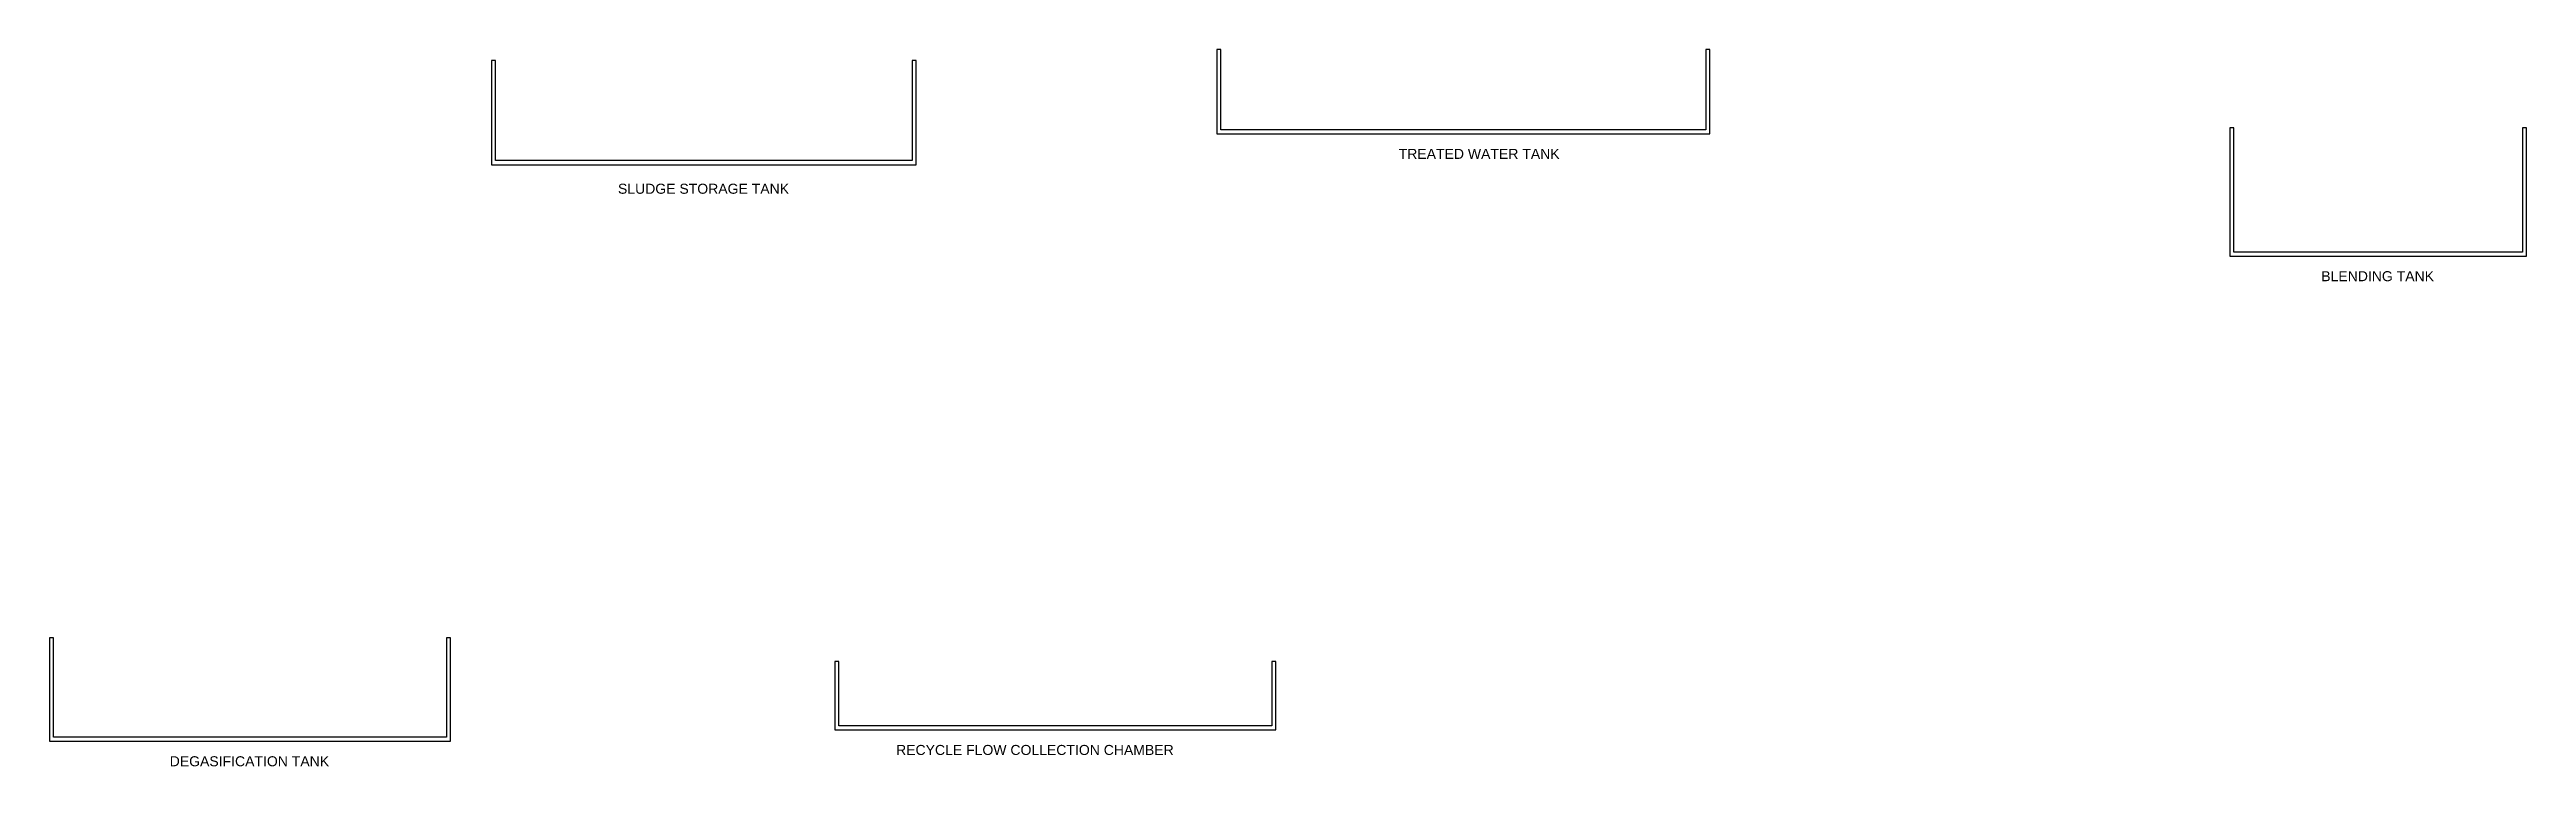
# Model space of a CAD drawing. Header units: millimetres. Extents: x 53 to 671, y 32 to 210.
import ezdxf
from ezdxf.enums import TextEntityAlignment as Align

# ---------------------------------------------------------------- set-up
doc = ezdxf.new("R2010")
doc.units = ezdxf.units.MM
doc.layers.add('Text', color=7, linetype='Continuous')
doc.layers.add('unit', color=1, linetype='Continuous')
doc.styles.add('Organica', font='arial.ttf')

# ---------------------------------------------------------------- blocks, each defined once
blk = doc.blocks.new('*U2')
at = {"lineweight": 25, "ltscale": 0.25, "flags": 128}
blk.add_lwpolyline([(0, 21), (0, 0), (123, 0), (123, 21), (122, 21), (122, 1), (1, 1), (1, 21)], close=True, dxfattribs=at)
at = {"style": 'Organica', "flags": 1}
for tag, p in [('WIDTH_001', (-11.86, 37.99)), ('HEIGHT_001', (-11.86, 35.04)), ('LENGTH_001', (-11.86, 32.02)), ('LIQUIDLEVEL_001', (-11.86, 28.93)), ('VOLUME_001', (-11.86, 25.97))]:
    blk.add_attdef(tag, p, '', height=2, dxfattribs=at)
at = {"layer": 'Text', "style": 'Organica'}
blk.add_attdef('NAME1_001', (15.42, -6.25), '', height=2.5, dxfattribs=at)
blk = doc.blocks.new('*U6')
at = {"lineweight": 25, "ltscale": 0.25, "flags": 128}
blk.add_lwpolyline([(0, 26), (0, 0), (106, 0), (106, 26), (105, 26), (105, 1), (1, 1), (1, 26)], close=True, dxfattribs=at)
at = {"style": 'Organica', "flags": 1}
for tag, p in [('WIDTH_001', (-11.86, 37.99)), ('HEIGHT_001', (-11.86, 35.04)), ('LENGTH_001', (-11.86, 32.02)), ('LIQUIDLEVEL_001', (-11.86, 28.93)), ('VOLUME_001', (-11.86, 25.97))]:
    blk.add_attdef(tag, p, '', height=2, dxfattribs=at)
at = {"layer": 'Text', "style": 'Organica'}
blk.add_attdef('NAME1_001', (15.42, -6.25), '', height=2.5, dxfattribs=at)
blk = doc.blocks.new('*U5')
at = {"lineweight": 25, "ltscale": 0.25, "flags": 128}
blk.add_lwpolyline([(0, 32), (0, 0), (74, 0), (74, 32), (73, 32), (73, 1), (1, 1), (1, 32)], close=True, dxfattribs=at)
at = {"style": 'Organica', "flags": 1}
for tag, p in [('WIDTH_001', (-11.86, 37.99)), ('HEIGHT_001', (-11.86, 35.04)), ('LENGTH_001', (-11.86, 32.02)), ('LIQUIDLEVEL_001', (-11.86, 28.93)), ('VOLUME_001', (-11.86, 25.97))]:
    blk.add_attdef(tag, p, '', height=2, dxfattribs=at)
at = {"layer": 'Text', "style": 'Organica'}
blk.add_attdef('i18N-PID-0352_001', (25.43, -6.23), '', height=2.5, dxfattribs=at)
blk = doc.blocks.new('*U7')
at = {"flags": 128}
blk.add_lwpolyline([(0, 17), (0, 0), (110, 0), (110, 17), (109, 17), (109, 1), (1, 1), (1, 17)], close=True, dxfattribs=at)
at = {"style": 'Organica', "flags": 1}
for tag, p in [('WIDTH', (-11.4, 38.99)), ('LIQUIDLEVEL', (-11.4, 29.93)), ('LENGTH', (-11.4, 33.02)), ('HEIGHT', (-11.4, 36.04)), ('VOLUME', (-11.4, 26.97))]:
    blk.add_attdef(tag, text='', height=2, dxfattribs=at).set_placement(p, align=Align.MIDDLE_CENTER)
at = {"layer": 'Text', "style": 'Organica'}
blk.add_attdef('NAME1_001', (15.42, -6.25), '', height=2.5, dxfattribs=at)
blk = doc.blocks.new('*U9')
at = {"lineweight": 25, "ltscale": 0.25, "flags": 128}
blk.add_lwpolyline([(0, 25.8), (0, 0), (100, 0), (100, 25.8), (99, 25.8), (99, 1), (1, 1), (1, 25.8)], close=True, dxfattribs=at)
at = {"style": 'Organica', "flags": 1}
for tag, p in [('WIDTH_001', (-11.86, 37.99)), ('HEIGHT_001', (-11.86, 35.04)), ('LENGTH_001', (-11.86, 32.02)), ('LIQUIDLEVEL_001', (-11.86, 28.93)), ('VOLUME_001', (-11.86, 25.97))]:
    blk.add_attdef(tag, p, '', height=2, dxfattribs=at)
at = {"layer": 'Text', "style": 'Organica'}
blk.add_attdef('NAME1_001', (49.42, -6.25), '', height=2.5, dxfattribs=at)

msp = doc.modelspace()

# ---------------------------------------------------------------- block references
at = {"layer": 'unit'}
ref = msp.add_blockref('*U2', (344.63, 189.47), dxfattribs=at)
ref.add_attrib('NAME1_001', 'TREATED WATER TANK', (390.01, 183.22), dxfattribs={"layer": 'Text', "height": 2.5, "style": 'Organica'})
ref = msp.add_blockref('*U6', (163.65, 181.78), dxfattribs=at)
ref.add_attrib('NAME1_001', 'SLUDGE STORAGE TANK', (195.23, 174.53), dxfattribs={"layer": 'Text', "height": 2.5, "style": 'Organica'})
at = {"layer": 'unit', "ltscale": 0.1}
ref = msp.add_blockref('*U5', (597.39, 158.98), dxfattribs=at)
ref.add_attrib('i18N-PID-0352_001', 'BLENDING TANK', (620.19, 152.73), dxfattribs={"layer": 'Text', "height": 2.5, "style": 'Organica'})
at = {"layer": 'unit'}
ref = msp.add_blockref('*U9', (53.41, 38.07), dxfattribs=at)
ref.add_attrib('NAME1_001', 'DEGASIFICATION TANK', (83.39, 31.82), dxfattribs={"layer": 'Text', "height": 2.5, "style": 'Organica'})
ref = msp.add_blockref('*U7', (249.37, 40.9), dxfattribs=at)
ref.add_attrib('NAME1_001', 'RECYCLE FLOW COLLECTION CHAMBER', (264.62, 34.64), dxfattribs={"layer": 'Text', "height": 2.5, "style": 'Organica'})

doc.saveas('drawing.dxf')
